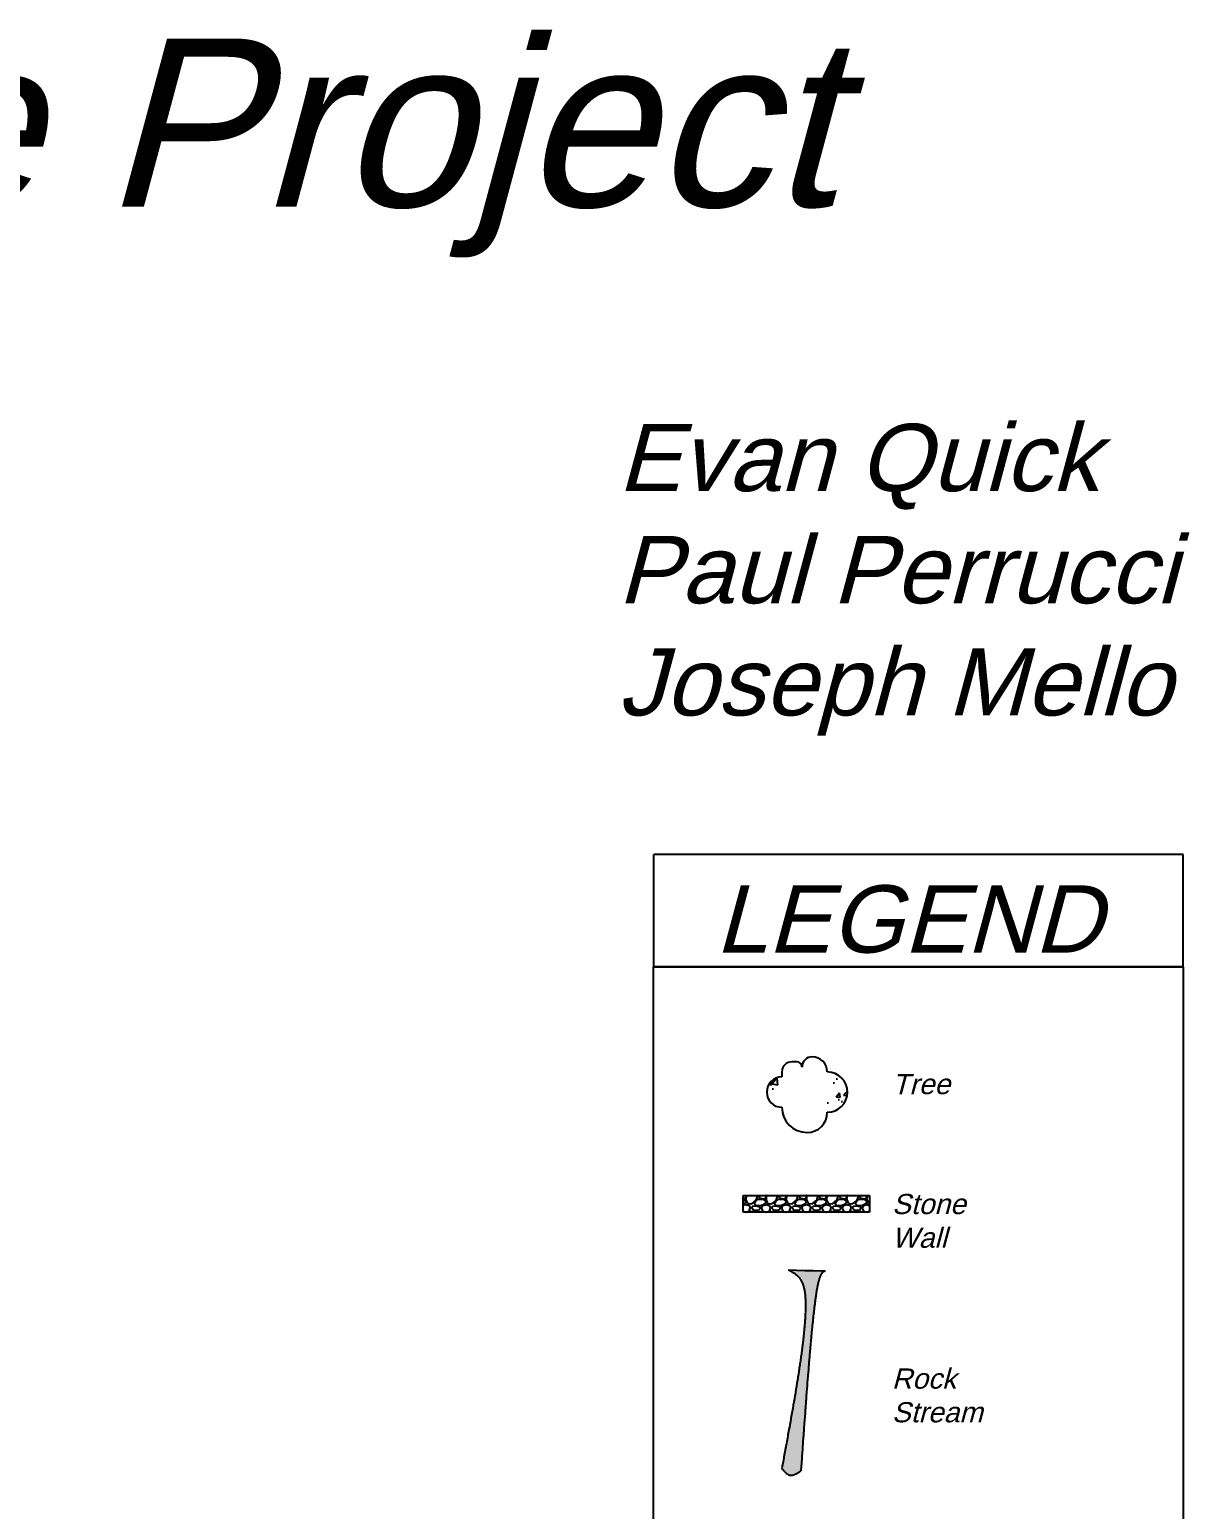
# Model space of a CAD drawing. Header units: inches. Extents: x 390519 to 400596, y 203620 to 211185.
# Drawn here: x 397779 to 400596, y 207590 to 211185 of the extents above; entities that cross this region are included whole.
import ezdxf

# ---------------------------------------------------------------- set-up
doc = ezdxf.new("R2010")
doc.units = ezdxf.units.IN
doc.header["$LTSCALE"] = 0.5
doc.header["$MEASUREMENT"] = 0
doc.linetypes.add('LTP418', pattern=[40, 40, 0])
for name, color, linetype in [('LD-A-TREELN', 7, 'Continuous'), ('My LAYER', 7, 'LTP418'), ('Names', 1, 'LTP418'), ('TOPO', 80, 'LTP418')]:
    doc.layers.add(name, color=color, linetype=linetype)
doc.styles.add('ARIAL', font='arial.ttf', dxfattribs={"oblique": 15})

# ---------------------------------------------------------------- blocks, each defined once
blk = doc.blocks.new('MTREE')
for p, q in [((0.25, 0.3125), (0.1875, 0.3125)), ((0.375, 0.125), (0.375, 0.1875))]:
    blk.add_line(p, q)
for centre, radius, start, end in [((0, 0.3125), 0.1875, 0, 180), ((-0.1875, 0), 0.3125, 90, 180), ((0.25, 0.1875), 0.125, 0, 90), ((-0.25, 0), 0.25, 180, 270), ((0.3125, 0.125), 0.0625, 270, 0), ((0.3125, -0.0625), 0.125, 0, 90), ((0.25, -0.0625), 0.1875, 270, 0), ((0, -0.25), 0.25, 180, 0)]:
    blk.add_arc(centre, radius, start, end)

msp = doc.modelspace()

# ---------------------------------------------------------------- hatches: boundary and pattern name
at = {"layer": 'My LAYER', "true_color": 0x121569}
h = msp.add_hatch(dxfattribs=at)
h.set_pattern_fill('GRAVEL', color=166, scale=20.431589)
h.set_pattern_definition([(228.0127875, (-1197698.9903, -625384.9251), (-163.4527089, -183.8842975125), [2.7487842, -272.13012767]), (184.96974073, (-1197700.8291, -625386.9683), (245.17906335, 20.4315886125), [4.717, -466.98285208]), (132.51044708, (-1197705.5284, -625387.3769), (204.315886125, -224.7474747375), [3.32601745, -329.27614807]), (267.273689006, (-1197713.4967, -625392.4848), (20.4315886125, 408.63177225), [4.29549633, -425.25405547]), (292.83365418, (-1197713.701, -625396.77545), (-102.1579430625, 245.17906335), [4.21207415, -416.9959156]), (357.273689006, (-1197712.0665, -625400.6575), (-408.63177225, 20.4315886125), [4.29549633, -425.25405547]), (37.694240467, (-1197707.7759, -625400.8618), (-265.6106519625, -204.315886125), [5.68057415, -562.37638217]), (72.255328375, (-1197703.2809, -625397.3884), (143.0211202875, 449.494949475), [5.36304683, -530.94183038]), (121.429565615, (-1197701.6464, -625392.2805), (-163.4527089, 265.6106519625), [4.31004362, -426.69479033]), (175.23635831, (-1197703.8939, -625388.6028), (224.7474747375, -20.4315886125), [4.92058035, -241.10832632]), (222.3974378, (-1197708.79746, -625388.1942), (-245.17906335, -224.7474747375), [6.3633774, -629.97483363]), (138.81407483, (-1197693.2695, -625392.6891), (-143.0211202875, 122.589531675), [2.1718983, -215.01886784]), (171.46923439, (-1197694.904, -625391.2589), (265.6106519625, -40.863177225), [4.13202319, -409.07128466]), (225, (-1197698.99, -625390.646), (-2e-15, -20.43158861), [2.8894557, -26.00517402]), (203.19859051, (-1197700.4205, -625388.1942), (102.1579430625, 40.863177225), [1.55602893, -154.04631414]), (291.80140949, (-1197701.8507, -625388.807), (-20.4315886125, 61.2947658375), [2.20054339, -107.82692856]), (30.96375653, (-1197701.0335, -625390.8503), (61.2947658375, 40.863177225), [3.57407736, -115.56153297]), (161.56505118, (-1197697.969, -625389.0114), (40.863177225, -20.431588612), [2.58441208, -62.02594416]), (16.389540334, (-1197713.701, -625388.8071), (204.315886125, 61.2947658375), [3.6204775, -358.42819513]), (70.34617594, (-1197710.2277, -625387.7856), (-81.72635445, -224.7474747376), [3.0373804, -300.70002054]), (293.19859051, (-1197697.9687, -625384.925), (-40.863177225, 102.1579430625), [3.11203742, -152.49030565]), (343.610459666, (-1197696.7428, -625387.7856), (-204.315886125, 61.2947658375), [3.6204775, -358.42819513]), (339.44395478, (-1197713.701, -625401.4747), (-102.1579430625, 40.863177225), [3.49134986, -171.07621977]), (294.77514057, (-1197710.432, -625402.7006), (-102.1579430625, 224.7474747375), [2.925354, -289.6104758]), (66.80140949, (-1197697.7644, -625405.3567), (40.863177225, 102.1579430625), [3.11203742, -152.49030565]), (17.35402464, (-1197696.5385, -625402.4963), (-265.6106519625, -81.72635445), [3.42496763, -339.07086814]), (69.44395478, (-1197707.776, -625405.3567), (-40.863177225, -102.1579430625), [1.74567493, -172.8218947]), (101.30993247, (-1197698.9903, -625405.3567), (-20.4315886125, 81.72635445), [1.0418067, -103.13926233]), (165.96375653, (-1197699.1946, -625404.335), (61.294765837, -20.431588613), [4.21207415, -80.0295238]), (186.00900596, (-1197703.2809, -625403.3136), (204.315886125, 20.4315886125), [3.903455, -386.44149735]), (303.69006753, (-1197701.0335, -625392.689), (-20.431588612, 40.863177225), [2.94668457, -70.7204558]), (353.157226587, (-1197699.3989, -625395.1409), (347.3370064125, -40.863177225), [5.14455142, -509.30970465]), (60.9453959, (-1197694.291, -625395.7539), (-81.72635445, -143.0211202875), [2.10355464, -208.2525249]), (90, (-1197693.27, -625393.915), (-20.43158861, 20.43158861), [1.22589532, -19.2056933]), (120.25643716, (-1197703.6896, -625402.7006), (81.72635445, -143.0211202875), [2.83843802, -281.0062624]), (48.0127875, (-1197705.1198, -625400.2488), (163.4527089, 183.8842975125), [5.4975684, -269.38134347]), (0, (-1197701.442, -625396.163), (20.43158861, 20.43158861), [5.31221304, -15.11937557]), (325.30484647, (-1197696.1299, -625396.1625), (204.315886125, -143.0211202875), [3.2305202, -319.82126095]), (254.0546041, (-1197693.4738, -625398.0013), (-20.4315886125, -81.72635445), [2.97488017, -145.76933015]), (207.645975364, (-1197694.291, -625400.8618), (-388.2001836375, -204.315886125), [4.84361455, -479.51864144]), (175.42607874, (-1197698.5817, -625403.10924), (-265.6106519625, 20.4315886125), [5.124222, -507.2974135])])
edge = h.paths.add_edge_path()
edge.add_spline(control_points=[(399622.3, 208171.9), (399640, 208163.2), (399689.3, 208138.7), (399638.8, 207865.2), (399606.3, 207689.5)], knot_values=[0, 0, 0, 0, 14.560492, 40.753452, 40.753452, 40.753452, 40.753452], degree=3, periodic=0)
edge.add_spline(control_points=[(399606.3, 207689.5), (399612.6, 207682.1), (399626, 207666.5), (399643.4, 207678), (399652.7, 207684)], knot_values=[0, 0, 0, 0, 1.559792, 3.308675, 3.308675, 3.308675, 3.308675], degree=3, periodic=0)
edge.add_spline(control_points=[(399652.7, 207684), (399666, 207872.8), (399686.4, 208159.5), (399705.2, 208166.9), (399711.7, 208169.5)], knot_values=[0, 0, 0, 0, 27.349386, 41.521752, 41.521752, 41.521752, 41.521752], degree=3, periodic=0)
edge.add_line((399711.7, 208169.5), (399622.3, 208171.9))
at = {"layer": 'TOPO', "true_color": 0x05570e}
h = msp.add_hatch(dxfattribs=at)
h.set_pattern_fill('AR-CONC', color=108, scale=49.035813)
h.set_pattern_definition([(50, (-5992656, -3122337.9), (351.71436, -30.771019), [36.77686, -404.545455]), (355, (-5992656, -3122337.9), (-68.037844, 368.843526), [29.421488, -323.636364]), (100.4514445, (-5992626.7, -3122340.47), (283.676514, 338.072502), [31.255521, -343.810733]), (46.1842, (-5992656, -3122239.83), (523.33046, -81.163724), [55.16529, -606.81818]), (96.6356355, (-5992612.4, -3122246.6), (458.31908, 477.666972), [46.88331, -515.71639]), (351.184164, (-5992656, -3122239.83), (458.31908, 477.66697), [44.13223, -485.454546]), (21, (-5992606.97, -3122264.35), (292.698224, -197.427445), [36.77686, -404.545455]), (326, (-5992606.97, -3122264.35), (119.31165, 355.583218), [29.421488, -323.636364]), (71.451445, (-5992582.58, -3122280.8), (412.00987, 158.155772), [31.25552, -343.810733]), (37.5, (-5992656, -3122337.9), (5.9626839, 163.2372066), [0, -319.7134986, 0, -328.539945, 0, -324.862259]), (7.5, (-5992656, -3122337.9), (128.9982856, 193.402988), [0, -187.3168044, 0, -312.3581267, 0, -123.815427]), (327.5, (-5992765.36, -3122337.9), (261.7641698, -11.0599647), [0, -122.5895317, 0, -382.479339, 0, -507.520661]), (317.5, (-5992814.4, -3122337.9), (285.9700775, 49.0872916), [0, -159.366391, 0, -254.00551, 0, -360.413223])])
edge = h.paths.add_edge_path()
edge.add_arc((399703.6, 208603.9), 49, 270, 450)
edge = h.paths.add_edge_path()
edge.add_arc((399666.8, 208652.9), 36.8, 0, 90)
edge = h.paths.add_edge_path()
edge.add_arc((399666.8, 208665.1), 24.5, 90, 180)
edge = h.paths.add_edge_path()
edge.add_arc((399630, 208665.1), 12.3, 0, 90)
edge = h.paths.add_edge_path()
edge.add_line((399630, 208677.4), (399617.7, 208677.4))
edge = h.paths.add_edge_path()
edge.add_arc((399617.7, 208652.9), 24.5, 90, 180)
edge = h.paths.add_edge_path()
edge.add_line((399593.2, 208652.9), (399593.2, 208640.6))
edge = h.paths.add_edge_path()
edge.add_arc((399593.2, 208603.9), 36.8, 90, 270)
edge = h.paths.add_edge_path()
edge.add_arc((399654.5, 208567.1), 61.3, 180, 270)
edge = h.paths.add_edge_path()
edge.add_arc((399654.5, 208554.8), 49, 270, 360)
h = msp.add_hatch(dxfattribs=at)
h.set_pattern_fill('AR-CONC', color=108, scale=16.345271)
h.set_pattern_definition([(50, (-5992642.75, -3122337.9), (117.2381198, -10.2570065), [12.2589532, -134.8484848]), (355, (-5992642.75, -3122337.9), (-22.6792813, 122.9478419), [9.8071625, -107.8787879]), (100.4514445, (-5992632.98, -3122338.76), (94.5588381, 112.6908341), [10.418507, -114.6035775]), (46.1842, (-5992642.75, -3122305.21), (174.4434865, -27.0545748), [18.3884298, -202.2727273]), (96.6356355, (-5992628.21, -3122307.47), (152.773027, 159.222324), [15.6277694, -171.905463]), (351.184164, (-5992642.75, -3122305.21), (152.773027, 159.222324), [14.710744, -161.818182]), (21, (-5992626.41, -3122313.39), (97.5660746, -65.8091483), [12.2589532, -134.8484848]), (326, (-5992626.4, -3122313.39), (39.7705501, 118.5277392), [9.8071625, -107.8787879]), (71.4514447, (-5992618.28, -3122318.87), (137.3366236, 52.7185906), [10.4185067, -114.6035775]), (37.5, (-5992642.75, -3122337.903), (1.9875613, 54.41240218), [0, -106.5711662, 0, -109.51331496, 0, -108.28741965]), (7.5, (-5992642.75, -3122337.903), (42.99942852, 64.46766273), [0, -62.4389348, 0, -104.11937557, 0, -41.271809]), (327.5, (-5992679.2, -3122337.903), (87.25472326, -3.68665488), [0, -40.8631772, 0, -127.49311294, 0, -169.1735537]), (317.5, (-5992695.55, -3122337.9), (95.3233592, 16.3624305), [0, -53.1221304, 0, -84.6685032, 0, -120.137741])])
edge = h.paths.add_edge_path()
edge.add_arc((399716.8, 208603.9), 49, 270, 450)
edge = h.paths.add_edge_path()
edge.add_arc((399680, 208652.9), 36.8, 0, 90)
edge = h.paths.add_edge_path()
edge.add_arc((399680, 208665.1), 24.5, 90, 180)
edge = h.paths.add_edge_path()
edge.add_arc((399643.3, 208665.1), 12.3, 0, 90)
edge = h.paths.add_edge_path()
edge.add_line((399643.3, 208677.4), (399631, 208677.4))
edge = h.paths.add_edge_path()
edge.add_arc((399631, 208652.9), 24.5, 90, 180)
edge = h.paths.add_edge_path()
edge.add_line((399606.5, 208652.9), (399606.5, 208640.6))
edge = h.paths.add_edge_path()
edge.add_arc((399606.5, 208603.9), 36.8, 90, 270)
edge = h.paths.add_edge_path()
edge.add_arc((399667.8, 208567.1), 61.3, 180, 270)
edge = h.paths.add_edge_path()
edge.add_arc((399667.8, 208554.8), 49, 270, 360)
at = {"layer": 'TOPO'}
h = msp.add_hatch(dxfattribs=at)
h.set_pattern_fill('GRAVEL', scale=49.035813)
h.set_pattern_definition([(228.012787504, (-5992607.4453, -3122288.8677), (-392.28650136, -441.32231403), [6.5970821, -653.1123064]), (184.969740728, (-5992611.8585, -3122293.7713), (588.42975204, 49.03581267), [11.3208, -1120.758845]), (132.51044708, (-5992623.1368, -3122294.752), (490.3581267, -539.39393937), [7.98244187, -790.26275537]), (267.273689006, (-5992642.2607, -3122307.011), (49.03581267, 980.7162534), [10.3091912, -1020.60973313]), (292.833654178, (-5992642.751, -3122317.3084), (-245.17906335, 588.42975204), [10.10897796, -1000.79019742]), (357.273689006, (-5992638.8282, -3122326.6252), (-980.7162534, 49.03581267), [10.3091912, -1020.60973313]), (37.694240467, (-5992628.5307, -3122327.1156), (-637.46556471, -490.3581267), [13.63337796, -1349.7033172]), (72.255328375, (-5992617.7428, -3122318.7795), (343.25068869, 1078.78787874), [12.8713124, -1274.2603929]), (121.429565615, (-5992613.82, -3122306.5206), (-392.28650136, 637.46556471), [10.34410468, -1024.0674968]), (175.23635831, (-5992619.214, -3122297.694), (539.39393937, -49.03581267), [11.80939284, -578.65998318]), (222.397437798, (-5992630.9825, -3122296.7134), (-588.42975204, -539.39393937), [15.2721058, -1511.93960072]), (138.814074834, (-5992593.7153, -3122307.5013), (-343.25068869, 294.21487602), [5.21255592, -516.0452828]), (171.46923439, (-5992597.6381, -3122304.0688), (637.46556471, -98.07162534), [9.91685565, -981.77108317]), (225, (-5992607.445, -3122302.598), (-5e-15, -49.03581267), [6.93469366, -62.41241766]), (203.19859051, (-5992610.878, -3122296.7134), (245.17906335, 98.07162534), [3.73446942, -369.71115394]), (291.80140949, (-5992614.31, -3122298.1845), (-49.03581267, 147.10743801), [5.28130413, -258.78462855]), (30.96375653, (-5992612.349, -3122303.088), (147.10743801, 98.07162534), [8.57778567, -277.34767913]), (161.56505118, (-5992604.994, -3122298.675), (98.07162534, -49.03581267), [6.20258898, -148.86226597]), (16.389540334, (-5992642.751, -3122298.1845), (490.3581267, 147.10743801), [8.689146, -860.2276683]), (70.34617594, (-5992634.415, -3122295.7327), (-196.14325068, -539.3939393702), [7.28971295, -721.6800493]), (293.19859051, (-5992604.9935, -3122288.8677), (-98.07162534, 245.17906335), [7.4688898, -365.97673355]), (343.610459666, (-5992602.0514, -3122295.7327), (-490.3581267, 147.10743801), [8.689146, -860.2276683]), (339.44395478, (-5992642.751, -3122328.5867), (-245.17906335, 98.07162534), [8.37923967, -410.58292744]), (294.77514057, (-5992634.9054, -3122331.5288), (-245.17906335, 539.39393937), [7.0208496, -695.0651419]), (66.80140949, (-5992604.503, -3122337.9035), (98.07162534, 245.17906335), [7.4688898, -365.97673355]), (17.354024636, (-5992601.561, -3122331.0385), (-637.46556471, -196.14325068), [8.2199223, -813.77008353]), (69.44395478, (-5992628.5307, -3122337.9035), (-98.07162534, -245.17906335), [4.18961983, -414.77254727]), (101.30993247, (-5992607.445, -3122337.9035), (-49.03581267, 196.14325068), [2.5003361, -247.53422958]), (165.96375653, (-5992607.936, -3122335.452), (147.10743801, -49.03581267), [10.10897796, -192.0708571]), (186.009005957, (-5992617.7428, -3122333), (490.3581267, 49.03581267), [9.368292, -927.45959364]), (303.69006753, (-5992612.349, -3122307.501), (-49.03581267, 98.07162534), [7.07204297, -169.72909394]), (353.157226587, (-5992608.426, -3122313.3856), (833.60881539, -98.07162534), [12.3469234, -1222.34329115]), (60.9453959, (-5992596.167, -3122314.8566), (-196.14325068, -343.25068869), [5.04853113, -499.8060598]), (90, (-5992593.715, -3122310.443), (-49.03581267, 49.03581267), [2.94214876, -46.0936639]), (120.256437164, (-5992618.7235, -3122331.529), (196.14325068, -343.25068869), [6.81225124, -674.41502976]), (48.012787504, (-5992622.156, -3122325.6445), (392.28650136, 441.32231403), [13.1941642, -646.51522432]), (0, (-5992613.33, -3122315.837), (49.03581267, 49.03581267), [12.7493113, -36.28650138]), (325.30484647, (-5992600.5803, -3122315.8374), (490.3581267, -343.25068869), [7.7532485, -767.5710263]), (254.0546041, (-5992594.2056, -3122320.2506), (-49.03581267, -196.14325068), [7.1397124, -349.84639235]), (207.645975364, (-5992596.167, -3122327.1156), (-931.68044073, -490.3581267), [11.62467493, -1150.84473946]), (175.42607874, (-5992606.4646, -3122332.5095), (-637.46556471, 49.03581267), [12.29813278, -1217.5137924])])
h.paths.add_polyline_path([(399512.7, 208353.1), (399819.5, 208353.1), (399819.5, 208312.3), (399512.7, 208312.3)])

# ---------------------------------------------------------------- linework, layer by layer
at = {"layer": 'My LAYER'}
msp.add_line((399622.3, 208171.9, 102.6), (399711.7, 208169.5, 102.6), dxfattribs=at)
msp.add_lwpolyline([(400581.5, 208908.1), (400581.5, 209180.9), (399294.7, 209180.9), (399294.7, 208908.1)], dxfattribs=at)
for points in [[(399294.7, 208908.1), (400581.5, 208908.1), (400581.5, 204540), (399294.7, 204540)], [(399294.7, 208908.1), (400581.5, 208908.1), (400581.5, 208908.1), (399294.7, 208908.1)], [(399512.7, 208353.1), (399819.5, 208353.1), (399819.5, 208312.3), (399512.7, 208312.3)]]:
    msp.add_lwpolyline(points, close=True, dxfattribs=at)
for points in [[(399622.3, 208171.9, 102.6), (399662.5, 208113.9, -124.7), (399606.3, 207689.5, -124.7)], [(399711.7, 208169.5, 102.6), (399692.2, 208129.3, -124.7), (399652.7, 207684, -124.7)], [(399606.3, 207689.5, -124.7), (399626.1, 207673.4, -124.7), (399652.7, 207684, -124.7)]]:
    msp.add_spline(points, degree=3, dxfattribs=at)

# ---------------------------------------------------------------- block references
at = {"layer": 'LD-A-TREELN', "xscale": 196.14325068, "yscale": 196.14325068, "zscale": 196.14325068, "rotation": 90}
msp.add_blockref('MTREE', (399667.8, 208603.9), dxfattribs=at)

# ---------------------------------------------------------------- texts
at = {"layer": 'My LAYER', "attachment_point": 1, "style": 'ARIAL'}
for s, width, insert, char_height in [('Surveying MNS Traverse Project', 9109.772, (391422.7, 211163.5), 408.632), ('Evan Quick\\PPaul Perrucci \\PJoseph Mello', 2005.732, (399207.8, 210227.4), 163.453), ('LEGEND', 78.757, (399444.3, 209106.3), 163.45)]:
    msp.add_mtext_dynamic_manual_height_columns(s, width=width, gutter_width=0.5, heights=[0], dxfattribs=dict(at, insert=insert, char_height=char_height))
at = {"layer": 'Names', "attachment_point": 1, "style": 'ARIAL'}
for s, width, insert, char_height in [('Tree', 35.296, (399874.1, 208648), 49.04), ('Stone Wall', 31.944, (399873.9, 208356.6), 49.04), ('Rock Stream', 43.264, (399873.5, 207932.5), 49.036)]:
    msp.add_mtext_dynamic_manual_height_columns(s, width=width, gutter_width=0.5, heights=[0], dxfattribs=dict(at, insert=insert, char_height=char_height))

doc.saveas('drawing.dxf')
